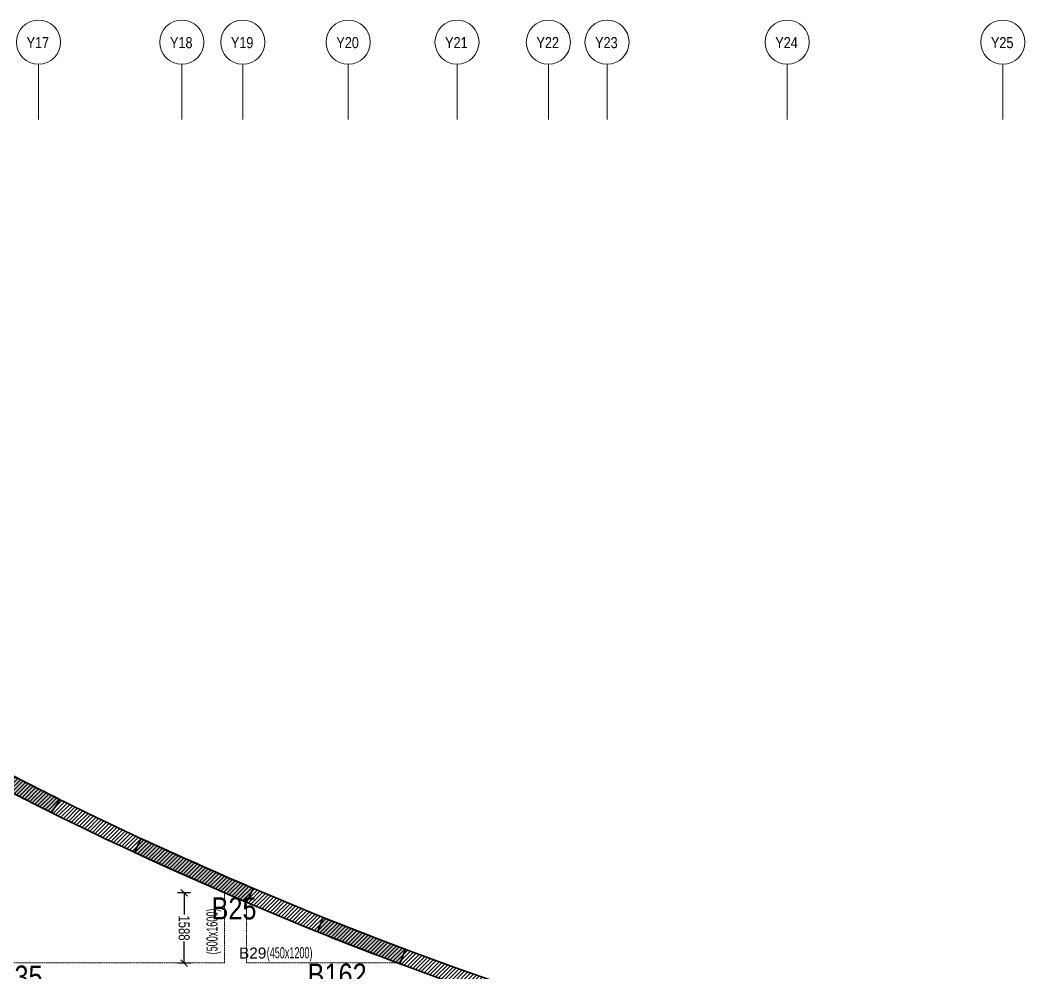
# Model space of a CAD drawing. Header units: millimetres. Extents: x 1 to 75736, y 43 to 63537.
# Drawn here: x 47464 to 70236, y 41950 to 63537 of the extents above; entities that cross this region are included whole.
import ezdxf
from ezdxf.enums import TextEntityAlignment as Align

# ---------------------------------------------------------------- set-up
doc = ezdxf.new("R2010")
doc.units = ezdxf.units.MM
doc.linetypes.add('Grid Line', pattern=[2222.5, 1270, -317.4999999999999, 317.4999999999999, -317.4999999999999])
doc.linetypes.add('HIDDEN', pattern=[0.375, 0.25, -0.125])
for name, color, linetype, lineweight in [('A-GRIDS', 8, 'Continuous', 9), ('S-BEAM', 7, 'Continuous', 18), ('S-BEAM-IDEN', 2, 'Continuous', 9), ('S-COL HATCH', 9, 'Continuous', 0), ('S-COLS', 5, 'Continuous', 35), ('S-GRIDS', 8, 'Continuous', 9)]:
    doc.layers.add(name, color=color, linetype=linetype, lineweight=lineweight)
for name, color, linetype in [('Abhinav working', 6, 'Continuous'), ('Beam Nos', 7, 'Continuous'), ('changes', 7, 'Continuous')]:
    doc.layers.add(name, color=color, linetype=linetype)
doc.styles.add('Arial Narrow', font='ARIALN.TTF', dxfattribs={"height": 399.9999999999996})
doc.styles.add('Dim.s & Anno.(Misc.)', font='ARIALN.TTF')
doc.styles.add('SC-BBS1', font='SansSerif')
doc.styles.add('SOBHA', font='swisscl.ttf')
doc.styles.add('Swis721 LtCn BT', font='swisscl.ttf', dxfattribs={"width": 0.9, "height": 233.3551617873649})
doc.dimstyles.new('S-100', dxfattribs={"dimscale": 100, "dimtxt": 2.5, "dimasz": 1.5, "dimexe": 1.5, "dimexo": 1.5, "dimgap": 0.1, "dimtad": 0, "dimdec": 0, "dimrnd": 0.0005, "dimzin": 0, "dimdsep": 46, "dimtxsty": 'SOBHA', "dimblk": 'OBLIQUE', "dimcen": 0.09, "dimclrd": 8, "dimclre": 8, "dimclrt": 6, "dimadec": 0, "dimazin": 0, "dimtfac": 1, "dimtdec": 0, "dimtofl": 0, "dimtmove": 0, "dimatfit": 3, "dimfxl": 1.5, "dimfxlon": 1, "dimtolj": 1, "dimtzin": 0, "dimlwd": -1, "dimlwe": -1, "dimarcsym": 0})

# ---------------------------------------------------------------- blocks, each defined once
blk = doc.blocks.new('A$C89844c14')
at = {"layer": 'S-COL HATCH', "transparency": 33554687}
h = blk.add_hatch(dxfattribs=at)
h.set_pattern_fill('ANSI31', color=256, scale=500)
h.set_pattern_definition([(45, (-31243118.95039071, 21573255.04475099), (-44.19417382415922, 44.19417382415922), [])])
edge = h.paths.add_edge_path()
edge.add_line((-12641.36437787861, -10574.03004626185), (46763.39400777965, -10574.03004626185))
edge.add_line((46763.39400777965, -10574.03004626185), (50158.63604889065, -10423.83620051294))
edge.add_line((50158.63604889065, -10423.83620051294), (50158.63604889065, 18363.45195051283))
edge.add_arc((65986.83610693365, 101151.7779547721), 84287.8332837242, 235.3318360843077, 259.1763076908551, ccw=False)
edge.add_arc((-8442.753611341119, 269.379661232233), 41199.68046838963, 49.9961516128636, 101.0852321286915)
edge.add_line((-16364.17637338489, 40700.36693736166), (-15223.62516012043, 21151.17039509863))
edge.add_line((-15223.62516012043, 21151.17039509863), (-12641.36437787861, 21151.17039486021))
edge.add_line((-12641.36437787861, 21151.17039486021), (-12641.36437787861, -10574.03004626185))
edge = h.paths.add_edge_path(flags=16)
edge.add_line((-12291.36437835544, -10224.03004578501), (46755.65639505535, -10224.03004578501))
edge.add_line((46755.65639505535, -10224.03004578501), (49808.63604841381, -10088.97671297937))
edge.add_line((49808.63604841381, -10088.97671297937), (49808.63604841381, 18074.53277989477))
edge.add_arc((65986.83610427752, 101151.777949918), 84637.83327854906, 235.3207608542366, 258.9803174311657, ccw=False)
edge.add_arc((-8442.753610882908, 269.3796631880104), 40849.68046623029, 49.97334944151059, 100.6567920093794)
edge.add_line((-15996.90336217731, 40414.50658699125), (-14893.4499033913, 21501.17039509863))
edge.add_line((-14893.4499033913, 21501.17039509863), (-12291.36437835544, 21501.17039462179))
edge.add_line((-12291.36437835544, 21501.17039462179), (-12291.36437835544, -10224.03004578501))
h = blk.add_hatch(color=256, dxfattribs=at)
h.dxf.hatch_style = 1
h.paths.add_polyline_path([(28423.99673158675, 25307.0760040693), (28605.68384588138, 25607.67662080005, -0.0060300541328902), (26819.177078031, 26518.35735208914), (26637.80549352989, 26218.27875832841, 0.0060046413283246)])
h = blk.add_hatch(color=256, dxfattribs=at)
h.dxf.hatch_style = 1
h.paths.add_polyline_path([(30448.3209214285, 24722.62021090835), (30300.20528918505, 24405.50502423942, 0.0043087043167823), (32840.33913389966, 23274.59044680745), (32988.50285439939, 23591.80862638727, -0.0043268481438015)])
h = blk.add_hatch(color=256, dxfattribs=at)
h.dxf.hatch_style = 1
h.paths.add_polyline_path([(36313.60995989293, 21882.89602196962), (36445.23421701044, 22210.45419185981, -0.0060148017713095), (34580.08409185335, 22932.84395107254), (34448.83883917704, 22606.22893020883, 0.006030345616494)])
at = {"layer": 'S-COLS'}
for points, elevation in [([(-12641.36437787861, -10574.03004626185), (46763.39400777965, -10574.03004626185), (50158.63604889065, -10423.83620051294), (50158.63604889065, 18363.45195051283, -0.104418166803797), (18042.01030120998, 31828.38711067289, 0.2266855225477514), (-16364.17637338489, 40700.36693736166), (-15223.62516012043, 21151.17039509863), (-12641.36437787861, 21151.17039486021)], -9.701837e-10), ([(-12291.36437835544, -10224.03004578501), (46755.65639505535, -10224.03004578501), (49808.63604841381, -10088.97671297937), (49808.63604841381, 18074.53277989477, -0.1036025941680122), (17829.4674840942, 31549.83351107687, 0.2248253873117498), (-15996.90336217731, 40414.50658699125), (-14893.4499033913, 21501.17039509863), (-12291.36437835544, 21501.17039462179)], -3.2951e-10)]:
    blk.add_lwpolyline(points, format="xyb", close=True, dxfattribs=dict(at, elevation=elevation))
at = {"layer": 'S-COLS', "elevation": -8.166589e-10}
for points in [[(26637.80548092351, 26218.27876495197, 0.0060046413709705), (28423.99673158675, 25307.0760040693), (28605.68384588138, 25607.67662080005, -0.0060300541328902), (26819.177078031, 26518.35735208914), (26637.8054930307, 26218.2787575014)], [(30300.2052888386, 24405.50502349436), (30448.3209214285, 24722.62021090835, 0.0043268481438015), (32988.50285439939, 23591.80862638727), (32840.33913389966, 23274.59044680745, -0.0043087043340257), (30300.20527905971, 24405.50502885133)], [(36445.23420032114, 22210.45419809595, -0.0060148017177295), (34580.08409185335, 22932.84395107254), (34448.83883917704, 22606.22893020883, 0.006030345616494), (36313.60995989293, 21882.89602196962), (36445.23421708495, 22210.45419204235)]]:
    blk.add_lwpolyline(points, format="xyb", dxfattribs=at)
blk = doc.blocks.new('Grid - Type 1 Structural-6743905-9TH FLOOR LVL')
at = {"layer": 'A-GRIDS'}
blk.add_circle((0, 0), 4.000000000000003, dxfattribs=at)
blk = doc.blocks.new('A$C45bf0ae9')
at = {"layer": 'S-GRIDS', "linetype": 'Grid Line'}
for p, q in [((28125.00000000004, 41014.02994187333), (28125.00000000004, 42264.02994187333)), ((31375.00000000005, 41014.02994187331), (31375.00000000005, 42264.02994187331)), ((32755.00000000005, 41014.02994187333), (32755.00000000005, 42264.02994187333)), ((35145.00000000004, 41014.02994187333), (35145.00000000004, 42264.02994187333)), ((37610.00000000005, 41014.02994187331), (37610.00000000005, 42264.02994187331)), ((39680.00000000004, 41014.02994187331), (39680.00000000004, 42264.02994187331)), ((41010.00000000006, 41014.02994187331), (41010.00000000006, 42264.02994187331)), ((45092.50000000004, 41014.0299418733), (45092.50000000004, 42264.02994187331)), ((49979.99999999994, 41014.0299418733), (49979.99999999994, 42264.0299418733))]:
    blk.add_line(p, q, dxfattribs=at)
at = {"layer": 'A-GRIDS', "xscale": 124.9999999999999, "yscale": 124.9999999999999, "zscale": 124.9999999999999}
for p in [(28125.00000000003, 42764.02994187332), (31375.00000000002, 42764.0299418733), (32755.00000000003, 42764.02994187332), (35145.00000000002, 42764.02994187332), (37610.00000000003, 42764.0299418733), (39680.00000000002, 42764.0299418733), (41010.00000000004, 42764.0299418733), (45092.50000000002, 42764.02994187328), (49979.99999999993, 42764.02994187328)]:
    blk.add_blockref('Grid - Type 1 Structural-6743905-9TH FLOOR LVL', p, dxfattribs=at)
at = {"layer": 'A-GRIDS', "lineweight": 18, "char_height": 249.9999999999999, "width": 641.3499999999995, "attachment_point": 1, "style": 'Arial Narrow'}
for s, insert in [('Y17', (27856.09741310384, 42878.53991948885)), ('Y18', (31106.09741310383, 42878.53991948883)), ('Y19', (32486.09741310384, 42878.53991948885)), ('Y20', (34876.09741310383, 42878.53991948884)), ('Y21', (37341.09741310383, 42878.53991948883)), ('Y22', (39411.09741310382, 42878.53991948883)), ('Y23', (40741.09741310384, 42878.53991948883)), ('Y24', (44823.59741310383, 42878.53991948883)), ('Y25', (49711.09741310373, 42878.53991948881))]:
    blk.add_mtext(s, dxfattribs=dict(at, insert=insert))
blk = doc.blocks.new('_OBLIQUE')
at = {"color": 0, "linetype": 'ByBlock'}
blk.add_line((-0.5, -0.5), (0.5, 0.5), dxfattribs=at)
blk = doc.blocks.new('*D231')
at = {"layer": 'changes', "color": 8, "transparency": 16777216}
for p, q in [((51329.13557512576, 43761.44891682279), (51029.13618296884, 43760.84500832147)), ((51179.1358790473, 43761.14696257213), (51180.12326120106, 43270.65205265415)), ((51182.33319530273, 42172.83858295181), (51181.34581314898, 42663.33349286981)), ((51332.33289138118, 42173.14053720247), (51032.33349922427, 42172.53662870116))]:
    blk.add_line(p, q, dxfattribs=at)
at = {"layer": 'Defpoints', "color": 0, "transparency": 16777216}
for p in [(51179.1358790473, 43761.14696257213), (52097.67555726328, 43762.99601272013), (52100.8728735187, 42174.68763309982)]:
    blk.add_point(p, dxfattribs=at)
at = {"layer": 'changes', "color": 8, "transparency": 16777216, "xscale": 150, "yscale": 150, "zscale": 150}
for p, rotation in [((51179.1358790473, 43761.14696257213), 90.11533810568824), ((51182.33319530273, 42172.83858295181), 270.1153381056883)]:
    blk.add_blockref('_OBLIQUE', p, dxfattribs=dict(at, rotation=rotation))
at = {"layer": 'changes', "color": 6, "transparency": 16777216, "insert": (51180.73453717502, 42966.99277276197), "char_height": 250, "attachment_point": 5, "rotation": 270.11533810568824, "style": 'SOBHA'}
blk.add_mtext('\\A1;1588', dxfattribs=at)
blk = doc.blocks.new('*D241')
at = {"layer": 'changes', "color": 8, "transparency": 16777216}
for p, q in [((40883.18614624076, 41478.77950110551), (40883.18614624076, 41178.77950110551)), ((52600.87287352614, 41478.77950110551), (52600.87287352614, 41178.77950110551)), ((40883.18614624076, 41328.77950110551), (46360.0603093592, 41328.77950110551)), ((52600.87287352614, 41328.77950110551), (47123.9987104077, 41328.77950110551))]:
    blk.add_line(p, q, dxfattribs=at)
at = {"layer": 'Defpoints', "color": 0, "transparency": 16777216}
for p in [(40883.18614624076, 42174.68763309609), (52600.87287352614, 42174.68763309982), (52600.87287352614, 41328.77950110551)]:
    blk.add_point(p, dxfattribs=at)
at = {"layer": 'changes', "color": 8, "transparency": 16777216, "xscale": 150, "yscale": 150, "zscale": 150, "rotation": 180}
blk.add_blockref('_OBLIQUE', (40883.18614624076, 41328.77950110551), dxfattribs=at)
at = {"layer": 'changes', "color": 8, "transparency": 16777216, "xscale": 150, "yscale": 150, "zscale": 150}
blk.add_blockref('_OBLIQUE', (52600.87287352614, 41328.77950110551), dxfattribs=at)
at = {"layer": 'changes', "color": 6, "transparency": 16777216, "insert": (46742.02950988346, 41328.77950110551), "char_height": 250, "attachment_point": 5, "style": 'SOBHA'}
blk.add_mtext('\\A1;11718', dxfattribs=at)

msp = doc.modelspace()

# ---------------------------------------------------------------- linework, layer by layer
at = {"layer": 'S-BEAM', "linetype": 'HIDDEN'}
for p, q in [((52098.50981025778, 42174.4517969292, -1.2602118e-09), (52095.31249400236, 43762.76017654951, -1.2002063e-09)), ((52598.50981026523, 42174.4517969292, -1.2602118e-09), (52595.74509961538, 43547.85772429298, -1.2083252e-09)), ((52098.50981025033, 42174.4517969292, -1.3058185e-09), (41330.82308317356, 42174.45179692548, -1.4086944e-09)), ((56028.72584519543, 42174.4517969292, -1.2682687e-09), (52598.50981026151, 42174.4517969292, -1.3010414e-09))]:
    msp.add_line(p, q, dxfattribs=at)

# ---------------------------------------------------------------- block references
at = {"layer": 'Beam Nos'}
msp.add_blockref('A$C45bf0ae9', (19755.61705691748, 20273.28107674684), dxfattribs=at)
at = {"layer": 'S-COL HATCH', "color": 4}
msp.add_blockref('A$C89844c14', (19755.61746199809, 20273.28144414243), dxfattribs=at)

# ---------------------------------------------------------------- texts
at = {"layer": 'Abhinav working', "char_height": 500, "attachment_point": 1, "style": 'Dim.s & Anno.(Misc.)'}
for s, insert in [('B25', (51802.89649542056, 43661.03500479352, -1.8568687e-09)), ('B162', (53980.97324966275, 42159.67134342235, -2.0983544e-09)), ('B35', (46954.77947194137, 42115.70873431381, -2.0983544e-09))]:
    msp.add_mtext_dynamic_manual_height_columns(s, width=21149.24731493741, gutter_width=5423.504721549321, heights=[0], dxfattribs=dict(at, insert=insert))
at = {"layer": 'Beam Nos', "color": 3, "style": 'SC-BBS1'}
msp.add_text('B29', height=250, dxfattribs=at).set_placement((52734.97183435045, 42199.5352417406), align=Align.BOTTOM_CENTER)
at = {"layer": 'S-BEAM-IDEN', "style": 'Swis721 LtCn BT', "width": 0.8}
for s, rotation, p in [('(500x1600)', 90.00000000000031, (51938.62474139788, 42369.53866299506, -1.376663e-09)), ('(450x1200)', 359.9999999999997, (53053.80865875267, 42282.61962261315))]:
    msp.add_text(s, height=250, rotation=rotation, dxfattribs=at).set_placement(p)

# ---------------------------------------------------------------- dimensions: what is measured, and where the dimension line sits
at = {"layer": 'changes'}
dim = msp.add_aligned_dim(p1=(52100.87287351869, 42174.68763309982, -1.6685413e-09), p2=(52097.67555726327, 43762.99601272013, -1.6085357e-09), distance=918.5415393130244, dimstyle='S-100', dxfattribs=at)
dim.commit()
dim.dimension.update_dxf_attribs({"geometry": '*D231', "text_midpoint": (51180.73453717502, 42966.99277276197, -1.5543074e-09)})
dim = msp.add_linear_dim(base=(52600.87287352614, 41328.77950110551, -1.5543074e-09), p1=(40883.18614624076, 42174.68763309609, -1.8213233e-09), p2=(52600.87287352614, 42174.68763309982, -1.6685413e-09), dimstyle='S-100', dxfattribs=at)
dim.commit()
dim.dimension.update_dxf_attribs({"geometry": '*D241', "text_midpoint": (46742.02950988346, 41328.77950110551, -1.5543074e-09)})

doc.saveas('drawing.dxf')
